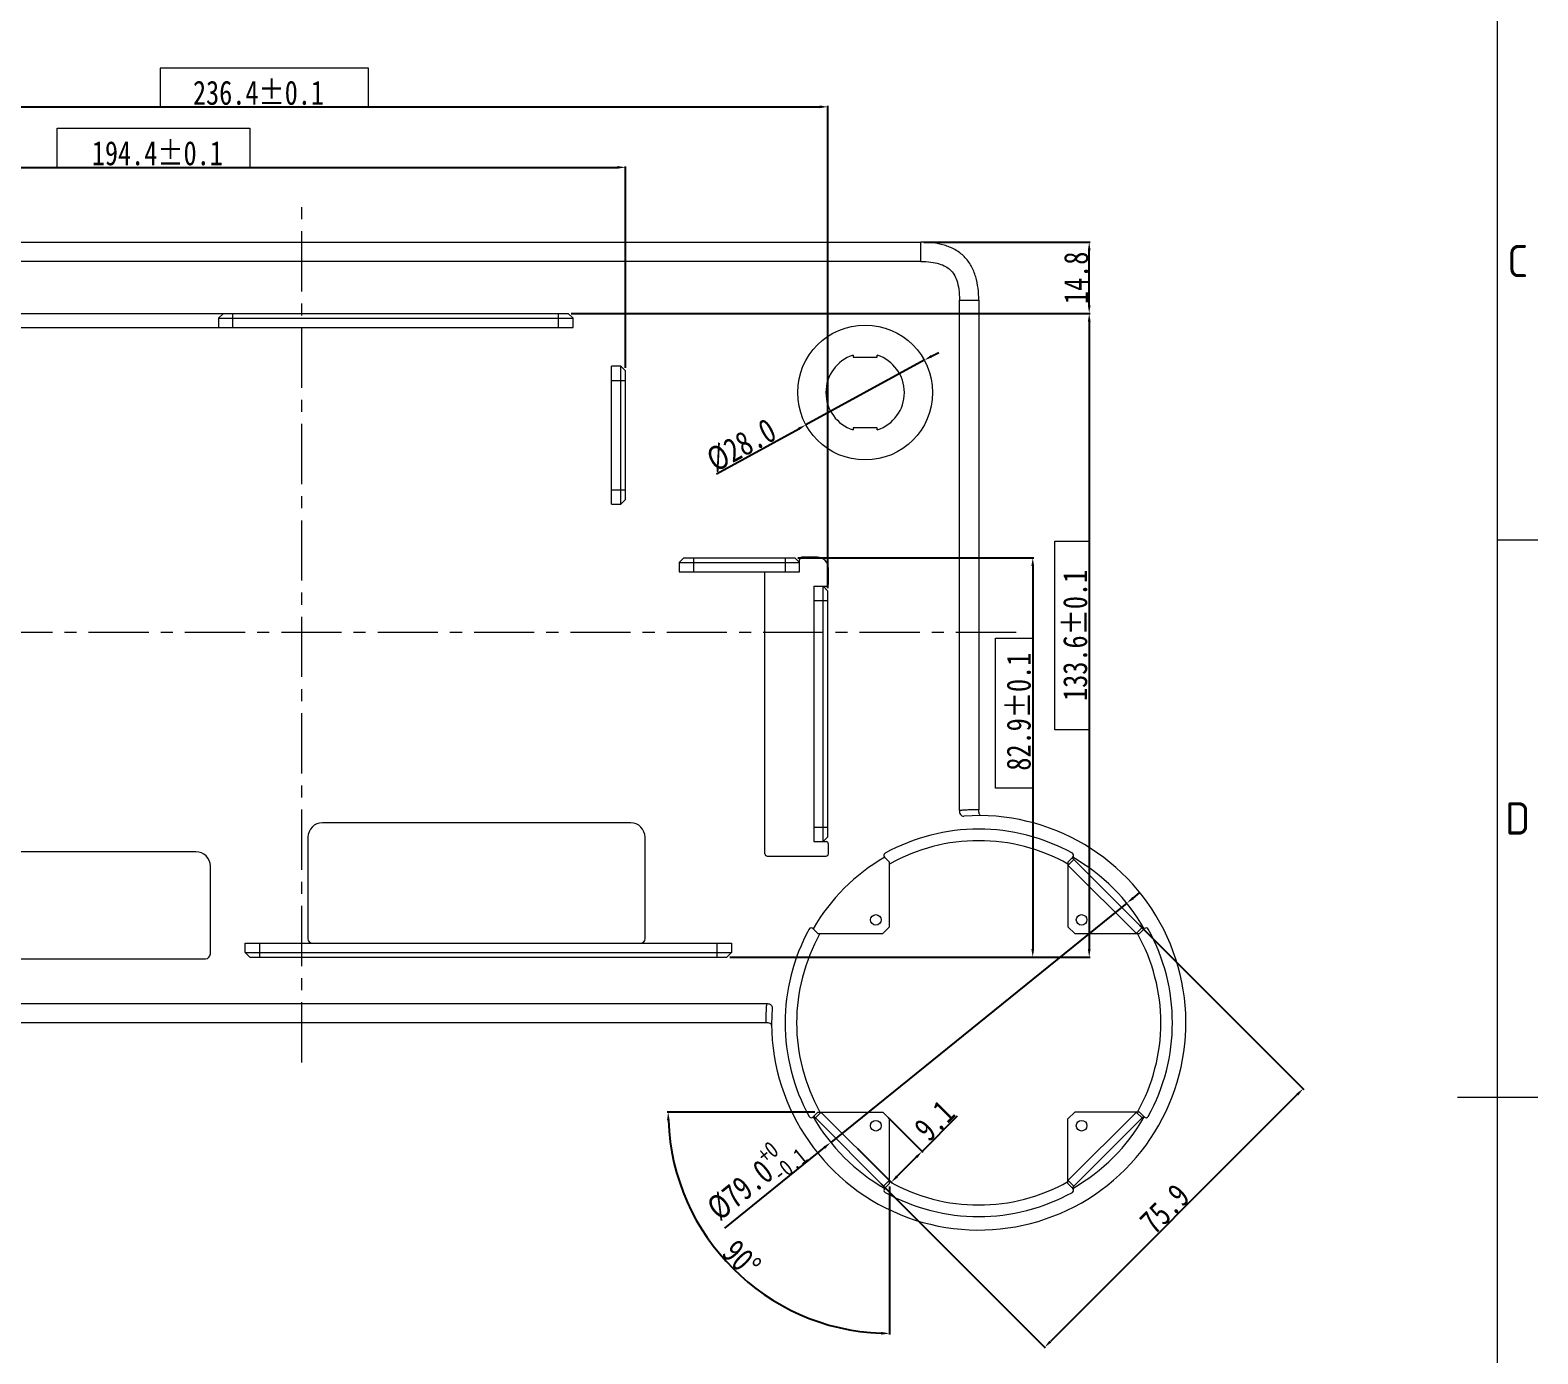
# Model space of a CAD drawing. Header units: inches. Extents: x 26991 to 28396, y -1342 to -349.
# Drawn here: x 28057.5 to 28370.5, y -898.7 to -624 of the extents above; entities that cross this region are included whole.
import ezdxf
from ezdxf.enums import TextEntityAlignment as Align

# ---------------------------------------------------------------- set-up
doc = ezdxf.new("R2010")
doc.units = ezdxf.units.IN
doc.header["$MEASUREMENT"] = 0
doc.linetypes.add('CENTER', pattern=[2, 1.25, -0.25, 0.25, -0.25])
doc.layers.get('0').update_dxf_attribs({"lineweight": 13})
doc.layers.add('DIM', color=1, linetype='Continuous', lineweight=5)
doc.layers.add('中心线', color=7, linetype='CENTER', lineweight=5)
doc.layers.add('图框', color=7, linetype='Continuous')
doc.styles.add('ISO Proportional', font='isocp.shx')
doc.styles.add('汉字专用', font='', dxfattribs={"width": 0.8})
doc.styles.get('汉字专用').set_extended_font_data('SimSun')
doc.dimstyles.new('1', dxfattribs={"dimtxt": 5, "dimasz": 1.7, "dimexe": 0.2, "dimexo": 0.625, "dimgap": 0.2, "dimtad": 1, "dimdec": 1, "dimzin": 1, "dimdsep": 46, "dimtxsty": '汉字专用', "dimcen": 2.5, "dimclrd": 256, "dimclre": 256, "dimclrt": 256, "dimadec": 0, "dimazin": 0, "dimtfac": 1, "dimtdec": 1, "dimtmove": 0, "dimatfit": 3, "dimfxl": 0, "dimarcsym": 0})

# ---------------------------------------------------------------- blocks, each defined once
blk = doc.blocks.new('*D81')
at = {"layer": 'Defpoints', "color": 0}
for p in [(28223.14, -639.93), (27986.74, -694.71), (28223.14, -740.41)]:
    blk.add_point(p, dxfattribs=at)
at = {"layer": 'DIM', "lineweight": -2}
for p, q in [((27986.74, -694.08), (27986.74, -639.73)), ((27988.44, -639.93), (28221.44, -639.93)), ((28223.14, -739.78), (28223.14, -639.73))]:
    blk.add_line(p, q, dxfattribs=at)
at = {"layer": 'DIM'}
for points in [[(27988.44, -639.64), (27988.44, -640.21), (27986.74, -639.93)], [(28221.44, -640.21), (28221.44, -639.64), (28223.14, -639.93)]]:
    blk.add_solid(points, dxfattribs=at)
at = {"layer": 'DIM', "insert": (28104.94, -637.03), "char_height": 5, "attachment_point": 5, "style": '汉字专用'}
blk.add_mtext('236.4%%P0.1', dxfattribs=at)
blk = doc.blocks.new('*D82')
at = {"layer": 'Defpoints', "color": 0}
for p in [(28181.14, -652.48), (27986.74, -694.71), (28181.14, -694.71)]:
    blk.add_point(p, dxfattribs=at)
at = {"layer": 'DIM', "lineweight": -2}
for p, q in [((27986.74, -694.08), (27986.74, -652.28)), ((27988.44, -652.48), (28179.44, -652.48)), ((28181.14, -694.08), (28181.14, -652.28))]:
    blk.add_line(p, q, dxfattribs=at)
at = {"layer": 'DIM'}
for points in [[(27988.44, -652.2), (27988.44, -652.76), (27986.74, -652.48)], [(28179.44, -652.76), (28179.44, -652.2), (28181.14, -652.48)]]:
    blk.add_solid(points, dxfattribs=at)
at = {"layer": 'DIM', "insert": (28083.94, -649.58), "char_height": 5, "attachment_point": 5, "style": '汉字专用'}
blk.add_mtext('194.4%%P0.1', dxfattribs=at)
blk = doc.blocks.new('*D83')
at = {"layer": 'Defpoints', "color": 0}
for p in [(28169.24, -682.81), (28202.14, -816.41), (28277.37, -816.41)]:
    blk.add_point(p, dxfattribs=at)
at = {"layer": 'DIM', "lineweight": -2}
for p, q in [((28169.86, -682.81), (28277.57, -682.81)), ((28277.37, -684.51), (28277.37, -814.71)), ((28202.76, -816.41), (28277.57, -816.41))]:
    blk.add_line(p, q, dxfattribs=at)
at = {"layer": 'DIM'}
for points in [[(28277.66, -684.51), (28277.09, -684.51), (28277.37, -682.81)], [(28277.09, -814.71), (28277.66, -814.71), (28277.37, -816.41)]]:
    blk.add_solid(points, dxfattribs=at)
at = {"layer": 'DIM', "insert": (28274.48, -749.61), "char_height": 5, "attachment_point": 5, "rotation": 90, "style": '汉字专用'}
blk.add_mtext('133.6%%P0.1', dxfattribs=at)
blk = doc.blocks.new('*D84')
at = {"layer": 'Defpoints', "color": 0}
for p in [(28216.24, -733.51), (28202.14, -816.41), (28265.65, -816.41)]:
    blk.add_point(p, dxfattribs=at)
at = {"layer": 'DIM', "lineweight": -2}
for p, q in [((28216.86, -733.51), (28265.85, -733.51)), ((28265.65, -735.21), (28265.65, -814.71)), ((28202.76, -816.41), (28265.85, -816.41))]:
    blk.add_line(p, q, dxfattribs=at)
at = {"layer": 'DIM'}
for points in [[(28265.94, -735.21), (28265.37, -735.21), (28265.65, -733.51)], [(28265.37, -814.71), (28265.94, -814.71), (28265.65, -816.41)]]:
    blk.add_solid(points, dxfattribs=at)
at = {"layer": 'DIM', "insert": (28262.76, -765.44), "char_height": 5, "attachment_point": 5, "rotation": 90, "style": '汉字专用'}
blk.add_mtext('82.9%%P0.1', dxfattribs=at)
blk = doc.blocks.new('*D85')
at = {"layer": 'Defpoints', "color": 0}
for p in [(28243.14, -692.5), (28218.57, -705.92)]:
    blk.add_point(p, dxfattribs=at)
at = {"layer": 'DIM', "lineweight": -2}
for p, q in [((28244.64, -691.68), (28246.13, -690.87)), ((28243.14, -692.5), (28218.57, -705.92)), ((28200.02, -716.06), (28217.08, -706.74))]:
    blk.add_line(p, q, dxfattribs=at)
at = {"layer": 'DIM'}
for points in [[(28244.5, -691.43), (28244.77, -691.93), (28243.14, -692.5)], [(28217.22, -706.98), (28216.94, -706.49), (28218.57, -705.92)]]:
    blk.add_solid(points, dxfattribs=at)
at = {"layer": 'DIM', "insert": (28205.19, -710.15), "char_height": 5, "attachment_point": 5, "rotation": 28.6497, "style": '汉字专用'}
blk.add_mtext('%%c28.0', dxfattribs=at)
blk = doc.blocks.new('*D86')
at = {"layer": 'Defpoints', "color": 0}
for p in [(28287.38, -809.3), (28233.72, -862.95), (28268.12, -897.34)]:
    blk.add_point(p, dxfattribs=at)
at = {"layer": 'DIM', "lineweight": -2}
for p, q in [((28287.82, -809.74), (28321.91, -843.83)), ((28320.57, -844.89), (28269.32, -896.14)), ((28234.17, -863.39), (28268.26, -897.48))]:
    blk.add_line(p, q, dxfattribs=at)
at = {"layer": 'DIM'}
for points in [[(28320.77, -845.09), (28320.37, -844.69), (28321.77, -843.69)], [(28269.12, -895.94), (28269.52, -896.34), (28268.12, -897.34)]]:
    blk.add_solid(points, dxfattribs=at)
at = {"layer": 'DIM', "insert": (28293.04, -868.61), "char_height": 5, "attachment_point": 5, "rotation": 45, "style": '汉字专用'}
blk.add_mtext('75.9', dxfattribs=at)
blk = doc.blocks.new('*D87')
at = {"layer": 'Defpoints', "color": 0}
for p in [(28285.16, -805.18), (28223.71, -854.83)]:
    blk.add_point(p, dxfattribs=at)
at = {"layer": 'DIM', "lineweight": -2}
for p, q in [((28286.48, -804.12), (28287.81, -803.05)), ((28285.16, -805.18), (28223.71, -854.83)), ((28201.71, -872.61), (28222.39, -855.9))]:
    blk.add_line(p, q, dxfattribs=at)
at = {"layer": 'DIM'}
for points in [[(28286.31, -803.9), (28286.66, -804.34), (28285.16, -805.18)], [(28222.57, -856.12), (28222.21, -855.68), (28223.71, -854.83)]]:
    blk.add_solid(points, dxfattribs=at)
at = {"layer": 'DIM', "insert": (28207.83, -862.26), "char_height": 5, "attachment_point": 5, "rotation": 38.9366, "style": '汉字专用'}
blk.add_mtext('\\A1;%%c79.0{\\H0.7x;\\S+0^ -0.1;}', dxfattribs=at)
blk = doc.blocks.new('*D88')
at = {"layer": 'Defpoints', "color": 0}
for p in [(28221.07, -848.53), (28234.5, -848.53), (28235.92, -849.94), (28235.92, -863.38), (28212.95, -888.31)]:
    blk.add_point(p, dxfattribs=at)
at = {"layer": 'DIM', "lineweight": -2}
for p, q in [((28220.44, -848.53), (28189.78, -848.53)), ((28235.92, -864), (28235.92, -894.67))]:
    blk.add_line(p, q, dxfattribs=at)
blk.add_arc((28235.92, -848.53), 45.94, 182.1204, 267.8796, dxfattribs=at)
at = {"layer": 'DIM'}
for points in [[(28190.29, -850.22), (28189.72, -850.24), (28189.98, -848.53)], [(28234.21, -894.72), (28234.22, -894.15), (28235.92, -894.47)]]:
    blk.add_solid(points, dxfattribs=at)
at = {"layer": 'DIM', "insert": (28205.2, -878.97), "char_height": 5, "attachment_point": 5, "rotation": 314.7408, "style": '汉字专用'}
blk.add_mtext('90%%d', dxfattribs=at)
blk = doc.blocks.new('*D89')
at = {"layer": 'Defpoints', "color": 0}
for p in [(28235.21, -849.24), (28228.8, -855.64), (28236.27, -863.1)]:
    blk.add_point(p, dxfattribs=at)
at = {"layer": 'DIM', "lineweight": -2}
for p, q in [((28235.65, -849.68), (28242.81, -856.84)), ((28242.67, -856.7), (28250.05, -849.32)), ((28229.25, -856.08), (28236.41, -863.24)), ((28241.47, -857.9), (28237.47, -861.9))]:
    blk.add_line(p, q, dxfattribs=at)
at = {"layer": 'DIM'}
for points in [[(28241.67, -858.1), (28241.27, -857.7), (28242.67, -856.7)], [(28237.27, -861.7), (28237.67, -862.1), (28236.27, -863.1)]]:
    blk.add_solid(points, dxfattribs=at)
at = {"layer": 'DIM', "insert": (28245.26, -850.29), "char_height": 5, "attachment_point": 5, "rotation": 45, "style": '汉字专用'}
blk.add_mtext('9.1', dxfattribs=at)
blk = doc.blocks.new('*D90')
at = {"layer": 'Defpoints', "color": 0}
for p in [(28242.44, -668.01), (28277.37, -668.01), (28169.24, -682.81)]:
    blk.add_point(p, dxfattribs=at)
at = {"layer": 'DIM', "lineweight": -2}
for p, q in [((28243.06, -668.01), (28277.57, -668.01)), ((28277.37, -681.11), (28277.37, -669.71)), ((28169.86, -682.81), (28277.57, -682.81))]:
    blk.add_line(p, q, dxfattribs=at)
at = {"layer": 'DIM'}
for points in [[(28277.66, -669.71), (28277.09, -669.71), (28277.37, -668.01)], [(28277.09, -681.11), (28277.66, -681.11), (28277.37, -682.81)]]:
    blk.add_solid(points, dxfattribs=at)
at = {"layer": 'DIM', "insert": (28274.67, -675.41), "char_height": 5, "attachment_point": 5, "rotation": 90, "style": '汉字专用'}
blk.add_mtext('14.8', dxfattribs=at)

msp = doc.modelspace()

# ---------------------------------------------------------------- linework, layer by layer
at = {"color": 7, "linetype": 'Continuous'}
for p, q in [((27985.44, -668.01), (28242.44, -668.01)), ((28113.94, -672.01), (28113.94, -668.01)), ((28242.44, -672.01), (28242.44, -668.01)), ((28242.44, -672.01), (27985.44, -672.01)), ((28250.44, -680.01), (28254.44, -680.01)), ((28250.44, -785.95), (28250.44, -680.01)), ((28254.44, -680.01), (28254.44, -785.82)), ((27993.64, -682.81), (28169.24, -682.81)), ((28097.64, -682.81), (28096.64, -683.81)), ((28096.64, -683.81), (28096.64, -685.71)), ((28096.64, -683.81), (28170.24, -683.81)), ((28099.64, -685.71), (28099.64, -682.81)), ((28167.24, -685.71), (28167.24, -682.81)), ((28169.24, -682.81), (28170.24, -683.81)), ((28170.24, -685.71), (28170.24, -683.81)), ((27992.64, -685.71), (28170.24, -685.71)), ((28228.36, -691.45), (28228.36, -691.86)), ((28233.36, -691.86), (28233.36, -691.45)), ((28178.24, -722.41), (28178.24, -693.71)), ((28180.14, -693.71), (28178.24, -693.71)), ((28180.14, -722.41), (28180.14, -693.71)), ((28180.14, -693.71), (28181.14, -694.71)), ((28181.14, -721.41), (28181.14, -694.71)), ((28228.36, -691.86), (28233.36, -691.86)), ((28178.24, -696.71), (28181.14, -696.71)), ((28233.36, -706.56), (28228.36, -706.56)), ((28228.36, -706.56), (28228.36, -706.97)), ((28233.36, -706.97), (28233.36, -706.56)), ((28178.24, -719.41), (28181.14, -719.41)), ((28178.24, -722.41), (28180.14, -722.41)), ((28180.14, -722.41), (28181.14, -721.41)), ((28193.24, -733.51), (28192.24, -734.51)), ((28192.24, -734.51), (28217.24, -734.51)), ((28192.24, -734.51), (28192.24, -736.41)), ((28193.24, -733.51), (28216.24, -733.51)), ((28195.24, -733.51), (28195.24, -736.41)), ((28214.24, -733.51), (28214.24, -736.41)), ((28216.24, -733.51), (28217.24, -734.51)), ((28217.24, -736.41), (28217.24, -733.91)), ((28220.94, -733.41), (28217.74, -733.41)), ((28192.24, -736.41), (28217.24, -736.41)), ((28210.05, -794.91), (28210.05, -736.41)), ((28223.24, -738.91), (28223.24, -735.71)), ((28220.24, -739.41), (28222.74, -739.41)), ((28220.24, -739.41), (28220.24, -792.41)), ((28222.14, -792.41), (28222.14, -739.41)), ((28222.14, -739.41), (28223.14, -740.41)), ((28223.14, -791.41), (28223.14, -740.41)), ((28223.14, -742.41), (28220.24, -742.41)), ((28182.19, -788.51), (28118.19, -788.51)), ((28115.19, -791.51), (28115.19, -812.51)), ((28185.19, -812.51), (28185.19, -791.51)), ((28220.24, -789.41), (28223.14, -789.41)), ((28223.14, -791.41), (28222.14, -792.41)), ((28091.94, -794.51), (28008.94, -794.51)), ((28220.24, -792.41), (28222.74, -792.41)), ((28223.24, -794.91), (28223.24, -792.91)), ((28094.94, -815.71), (28094.94, -797.51)), ((28210.55, -795.41), (28222.74, -795.41)), ((28234.89, -795.61), (28235.92, -796.64)), ((28235.92, -810.07), (28235.92, -796.64)), ((28272.96, -796.64), (28273.98, -795.61)), ((28272.96, -796.64), (28272.96, -810.07)), ((28272.96, -797.27), (28287.18, -811.49)), ((28273, -797.3), (28274.19, -796.11)), ((28273.84, -795.76), (28288.69, -810.61)), ((28221.07, -811.49), (28220.09, -810.51)), ((28234.5, -811.49), (28235.92, -810.07)), ((28272.96, -810.07), (28274.37, -811.49)), ((28288.33, -810.25), (28287.14, -811.45)), ((28288.79, -810.51), (28287.81, -811.49)), ((28102.14, -813.51), (28203.14, -813.51)), ((28102.14, -815.41), (28102.14, -813.51)), ((28105.14, -813.51), (28105.14, -816.41)), ((28200.14, -816.41), (28200.14, -813.51)), ((28203.14, -813.51), (28203.14, -815.41)), ((28221.07, -811.49), (28234.5, -811.49)), ((28274.37, -811.49), (28287.81, -811.49)), ((28006.94, -816.71), (28093.94, -816.71)), ((28103.14, -816.41), (28102.14, -815.41)), ((28102.14, -815.41), (28203.14, -815.41)), ((28103.14, -816.41), (28202.14, -816.41)), ((28203.14, -815.41), (28202.14, -816.41)), ((27985.44, -826.01), (28210.38, -826.01)), ((28210.24, -830.01), (27985.44, -830.01)), ((28220.09, -849.51), (28221.07, -848.53)), ((28220.19, -849.41), (28235.04, -864.26)), ((28220.54, -849.76), (28221.73, -848.57)), ((28221.07, -848.53), (28234.5, -848.53)), ((28221.69, -848.53), (28235.92, -862.75)), ((28235.92, -849.94), (28234.5, -848.53)), ((28235.92, -863.38), (28235.92, -849.94)), ((28274.37, -848.53), (28272.96, -849.94)), ((28272.96, -862.75), (28287.18, -848.53)), ((28272.96, -863.38), (28272.96, -849.94)), ((28273.84, -864.26), (28288.69, -849.41)), ((28287.81, -848.53), (28274.37, -848.53)), ((28287.14, -848.57), (28288.33, -849.76)), ((28287.81, -848.53), (28288.79, -849.51)), ((28235.88, -862.71), (28234.68, -863.91)), ((28234.89, -864.4), (28235.92, -863.38)), ((28272.96, -863.38), (28273.98, -864.4)), ((28274.19, -863.91), (28273, -862.71))]:
    msp.add_line(p, q, dxfattribs=at)
for centre, radius in [((28230.86, -699.21), 14), ((28233.08, -808.65), 1.1), ((28275.79, -808.65), 1.1), ((28233.08, -851.36), 1.1), ((28275.79, -851.36), 1.1)]:
    msp.add_circle(centre, radius, dxfattribs=at)
for centre, radius, start, end in [((28230.86, -699.21), 8.15, 107.8634, 252.1366), ((28230.86, -699.21), 8.15, 287.8634, 72.1366), ((28217.74, -733.91), 0.5, 90, 180), ((28220.94, -735.71), 2.3, 0, 90), ((28222.74, -738.91), 0.5, 270, 360), ((28118.19, -791.51), 3, 90, 180), ((28182.19, -791.51), 3, 0, 90), ((28254.44, -830.01), 43, 175.9294, 94.0706), ((28254.44, -830.01), 40.2, 61.0859, 118.9141), ((28091.94, -797.51), 3, 0, 90), ((28210.55, -794.91), 0.5, 180, 270), ((28222.74, -792.91), 0.5, 0, 90), ((28222.74, -794.91), 0.5, 270, 0), ((28235.24, -795.26), 0.5, 118.9141, 225.32), ((28254.44, -830.01), 37.8, 60.659, 119.341), ((28273.63, -795.26), 0.5, 310.5949, 61.0859), ((28254.44, -830.01), 39.5, 119.5842, 150.4158), ((28254.44, -830.01), 39.5, 29.5837, 60.4158), ((28219.69, -810.81), 0.5, 41.4618, 151.0859), ((28289.19, -810.81), 0.5, 28.9141, 136.0267), ((28116.19, -812.51), 1, 180, 270), ((28184.19, -812.51), 1, 270, 0), ((28254.44, -830.01), 40.2, 151.0859, 208.9141), ((28254.44, -830.01), 37.8, 150.659, 209.341), ((28254.44, -830.01), 37.8, 330.659, 29.341), ((28254.44, -830.01), 40.2, 331.0859, 28.9141), ((28093.94, -815.71), 1, 270, 0), ((28219.69, -849.2), 0.5, 208.9141, 316.0267), ((28254.44, -830.01), 39.5, 209.5837, 240.4158), ((28254.44, -830.01), 39.5, 299.5842, 330.4158), ((28289.19, -849.2), 0.5, 221.4662, 331.0859), ((28254.44, -830.01), 37.8, 240.659, 299.341), ((28235.24, -864.76), 0.5, 130.5949, 241.0859), ((28254.44, -830.01), 40.2, 241.0859, 298.9141), ((28273.63, -864.76), 0.5, 298.9141, 45.2668)]:
    msp.add_arc(centre, radius, start, end, dxfattribs=at)
for points, knots in [([(28254.44, -680.01), (28254.44, -679.2), (28254.35, -677.57), (28253.89, -675.18), (28252.98, -672.9), (28251.52, -670.92), (28249.54, -669.46), (28247.27, -668.54), (28244.87, -668.09), (28243.25, -668.01), (28242.44, -668.01)], [0, 0, 0, 0, 0.125154, 0.250259, 0.375262, 0.500118, 0.624941, 0.749865, 0.8749, 1, 1, 1, 1]), ([(28242.44, -672.01), (28243.14, -672.01), (28244.42, -672.08), (28246.16, -672.42), (28247.52, -672.97), (28248.56, -673.72), (28249.36, -674.72), (28249.96, -676.08), (28250.36, -677.89), (28250.44, -679.25), (28250.44, -680.01)], [0, 0, 0, 0, 0.159239, 0.292858, 0.400899, 0.491737, 0.58126, 0.689513, 0.828064, 1, 1, 1, 1]), ([(28254.44, -785.81), (28254.44, -785.81), (28254.43, -785.81), (28254.42, -785.81), (28254.39, -785.81), (28254.34, -785.81), (28254.26, -785.81), (28254.13, -785.81), (28253.96, -785.81), (28253.77, -785.81), (28253.54, -785.81), (28253.17, -785.81), (28252.66, -785.82), (28251.98, -785.85), (28251.23, -785.9), (28250.71, -785.93), (28250.44, -785.95)], [0, 0, 0, 0, 0.001197, 0.004699, 0.010517, 0.018649, 0.041834, 0.074201, 0.115468, 0.165094, 0.22253, 0.287228, 0.436148, 0.607272, 0.796395, 1, 1, 1, 1]), ([(28250.44, -785.95), (28250.44, -786.1), (28250.46, -786.39), (28250.57, -786.74), (28250.76, -786.96), (28251.02, -787.11), (28251.24, -787.13), (28251.38, -787.12)], [0, 0, 0, 0, 0.250601, 0.500283, 0.625541, 0.750769, 1, 1, 1, 1]), ([(28254.56, -786.65), (28254.51, -786.52), (28254.45, -786.24), (28254.44, -785.96), (28254.44, -785.81)], [0, 0, 0, 0, 0.499462, 1, 1, 1, 1]), ([(28210.38, -826.01), (28210.36, -826.28), (28210.33, -826.8), (28210.28, -827.55), (28210.25, -828.23), (28210.24, -828.75), (28210.24, -829.11), (28210.24, -829.34), (28210.24, -829.53), (28210.24, -829.7), (28210.24, -829.83), (28210.24, -829.91), (28210.24, -829.96), (28210.24, -829.99), (28210.24, -830), (28210.24, -830.01), (28210.24, -830.01)], [0, 0, 0, 0, 0.203471, 0.392599, 0.563629, 0.712646, 0.777446, 0.834951, 0.884539, 0.925617, 0.957865, 0.981113, 0.989309, 0.995193, 0.998751, 1, 1, 1, 1]), ([(28210.38, -826.01), (28210.53, -826.01), (28210.82, -826.03), (28211.17, -826.14), (28211.39, -826.33), (28211.54, -826.59), (28211.56, -826.81), (28211.55, -826.96)], [0, 0, 0, 0, 0.250601, 0.500283, 0.625541, 0.750769, 1, 1, 1, 1]), ([(28211.14, -830.16), (28211.01, -830.09), (28210.7, -830.02), (28210.4, -830.01), (28210.24, -830.01)], [0, 0, 0, 0, 0.499143, 1, 1, 1, 1]), ([(28211.44, -830.59), (28211.44, -830.5), (28211.39, -830.31), (28211.23, -830.2), (28211.14, -830.16)], [0, 0, 0, 0, 0.48778, 1, 1, 1, 1])]:
    msp.add_open_spline(points, degree=3, knots=knots, dxfattribs=at)
for points in [[(28254.65, -786.82), (28254.61, -786.77), (28254.58, -786.71), (28254.56, -786.65)], [(28254.82, -786.96), (28254.75, -786.93), (28254.69, -786.88), (28254.65, -786.82)]]:
    msp.add_open_spline(points, degree=3, dxfattribs=at)
at = {"layer": 'DIM'}
for points in [[(28084.51, -639.93), (28127.78, -639.93), (28127.78, -631.89), (28084.51, -631.89)], [(28103.17, -652.48), (28063.15, -652.48), (28063.15, -644.36), (28103.17, -644.36)], [(28277.37, -769.24), (28270.27, -769.24), (28270.27, -730.09), (28277.37, -730.09)], [(28265.65, -781.29), (28257.92, -781.29), (28257.92, -750.22), (28265.65, -750.22)]]:
    msp.add_lwpolyline(points, close=True, dxfattribs=at)
at = {"layer": '中心线', "color": 2, "ltscale": 10}
for p, q in [((28113.94, -838.24), (28113.94, -659.92)), ((28262.18, -749.01), (27967.42, -749.01))]:
    msp.add_line(p, q, dxfattribs=at)
at = {"layer": '图框', "color": 7, "lineweight": 9}
for p, q in [((28362.15, -1308.14), (28362.15, -382.73)), ((28362.15, -729.76), (28370.5, -729.76)), ((28353.79, -845.44), (28370.5, -845.44))]:
    msp.add_line(p, q, dxfattribs=at)

# ---------------------------------------------------------------- texts
at = {"layer": '图框', "color": 7, "lineweight": 9, "style": 'ISO Proportional'}
for s, p in [('C', (28366.32, -671.92)), ('D', (28366.32, -787.6))]:
    msp.add_text(s, height=6.68, dxfattribs=at).set_placement(p, align=Align.MIDDLE)

# ---------------------------------------------------------------- dimensions: what is measured, and where the dimension line sits
at = {"layer": 'DIM'}
for base, p2, picture, middle in [((28223.14, -639.93), (28223.14, -740.41), '*D81', (28104.94, -637.03)), ((28181.14, -652.48), (28181.14, -694.71), '*D82', (28083.94, -649.58))]:
    dim = msp.add_linear_dim(base=base, p1=(27986.74, -694.71), p2=p2, text='<>%%P0.1', dimstyle='1', dxfattribs=at)
    dim.commit()
    dim.dimension.update_dxf_attribs({"geometry": picture, "text_midpoint": middle})
dim = msp.add_linear_dim(base=(28277.37, -668.01), p1=(28169.24, -682.81), p2=(28242.44, -668.01), angle=90, dimstyle='1', dxfattribs=at)
dim.commit()
dim.dimension.update_dxf_attribs({"geometry": '*D90', "text_midpoint": (28274.67, -675.41)})
dim = msp.add_linear_dim(base=(28277.37, -816.41), p1=(28169.24, -682.81), p2=(28202.14, -816.41), angle=90, text='<>%%P0.1', dimstyle='1', dxfattribs=at)
dim.commit()
dim.dimension.update_dxf_attribs({"geometry": '*D83', "text_midpoint": (28274.48, -749.61)})
dim = msp.add_diameter_dim_2p(p1=(28243.14, -692.5), p2=(28218.57, -705.92), dimstyle='1', dxfattribs=at)
dim.commit()
dim.dimension.update_dxf_attribs({"geometry": '*D85', "text_midpoint": (28206.49, -712.52), "dimtype": 163})
dim = msp.add_linear_dim(base=(28265.65, -816.41), p1=(28216.24, -733.51), p2=(28202.14, -816.41), angle=90, text='<>%%P0.1', dimstyle='1', dxfattribs=at)
dim.commit()
dim.dimension.update_dxf_attribs({"geometry": '*D84', "text_midpoint": (28265.65, -765.44), "dimtype": 160})
dim = msp.add_diameter_dim_2p(p1=(28285.16, -805.18), p2=(28223.71, -854.83), text='\\A1;<>{\\H0.7x;\\S+0^ -0.1;}', dimstyle='1', dxfattribs=at)
dim.commit()
dim.dimension.update_dxf_attribs({"geometry": '*D87', "text_midpoint": (28210.47, -865.53), "dimtype": 163})
dim = msp.add_aligned_dim(p1=(28287.38, -809.3), p2=(28233.72, -862.95), distance=48.64, dimstyle='1', dxfattribs=at)
dim.commit()
dim.dimension.update_dxf_attribs({"geometry": '*D86', "text_midpoint": (28293.04, -868.61)})
dim = msp.add_linear_dim(base=(28236.27, -863.1), p1=(28235.21, -849.24), p2=(28228.8, -855.64), angle=225, dimstyle='1', dxfattribs=at)
dim.commit()
dim.dimension.update_dxf_attribs({"geometry": '*D89', "text_midpoint": (28247.17, -852.2), "dimtype": 161})
dim = msp.add_angular_dim_2l(base=(28212.95, -888.31), line1=((28235.92, -863.38), (28235.92, -849.94)), line2=((28221.07, -848.53), (28234.5, -848.53)), dimstyle='1', dxfattribs=at)
dim.commit()
dim.dimension.update_dxf_attribs({"geometry": '*D88', "text_midpoint": (28203.28, -880.87), "dimtype": 162})

doc.saveas('drawing.dxf')
